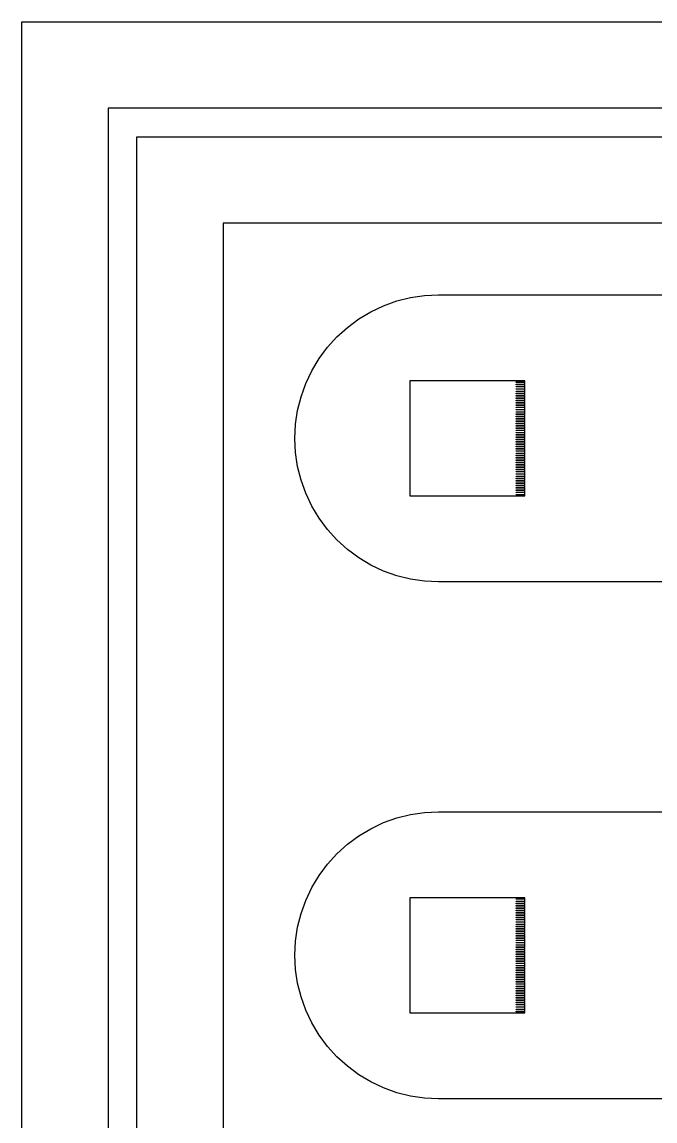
# Model space of a CAD drawing. Extents: x -16 to 132, y -40 to 113.
# Drawn here: x -2.81 to 8.46, y 56.87 to 76.44 of the extents above; entities that cross this region are included whole.
import ezdxf

# ---------------------------------------------------------------- set-up
doc = ezdxf.new("R2010")
doc.units = 0

msp = doc.modelspace()

# ---------------------------------------------------------------- linework, layer by layer
for p, q in [((-2.81215, -2.81215), (-2.81215, 76.4393)), ((-2.81215, 76.4393), (113.253, 76.4393)), ((111.719, 74.9054), (-1.27824, 74.9054)), ((-1.27824, 74.9054), (-1.27824, -1.27824)), ((-0.76694, -0.76694), (-0.76694, 74.3941)), ((-0.76694, 74.3941), (111.208, 74.3941)), ((109.674, 72.8602), (0.76694, 72.8602)), ((0.76694, 72.8602), (0.76694, 0.76694)), ((3.62338, 71.3874), (3.85959, 71.4719)), ((3.85959, 71.4719), (4.10295, 71.5329)), ((4.10295, 71.5329), (4.35112, 71.5697)), ((4.35112, 71.5697), (4.6017, 71.582)), ((4.6017, 71.582), (9.05, 71.582)), ((3.18138, 71.1511), (3.39658, 71.2801)), ((3.39658, 71.2801), (3.62338, 71.3874)), ((2.97989, 71.0017), (3.18138, 71.1511)), ((2.79398, 70.8332), (2.97989, 71.0017)), ((2.47606, 70.4458), (2.62549, 70.6473)), ((2.62549, 70.6473), (2.79398, 70.8332)), ((2.34708, 70.2306), (2.47606, 70.4458)), ((2.23981, 70.0038), (2.34708, 70.2306)), ((2.15527, 69.7676), (2.23981, 70.0038)), ((6.13559, 70.0481), (4.09039, 70.0481)), ((4.09039, 70.0481), (4.09039, 68.0029)), ((5.98221, 70.0225), (5.98221, 70.0327)), ((5.98221, 70.0327), (6.13559, 70.0327)), ((6.13559, 70.0225), (5.98221, 70.0225)), ((5.98221, 69.9816), (5.98221, 69.9918)), ((5.98221, 69.9918), (6.13559, 69.9918)), ((6.13559, 69.9816), (5.98221, 69.9816)), ((5.98221, 69.9407), (5.98221, 69.9509)), ((5.98221, 69.9509), (6.13559, 69.9509)), ((6.13559, 69.9407), (5.98221, 69.9407)), ((5.98221, 69.8998), (5.98221, 69.91)), ((5.98221, 69.91), (6.13559, 69.91)), ((6.13559, 69.8998), (5.98221, 69.8998)), ((5.98221, 69.8589), (5.98221, 69.8691)), ((5.98221, 69.8691), (6.13559, 69.8691)), ((6.13559, 69.8589), (5.98221, 69.8589)), ((6.13559, 70.0327), (6.13559, 70.0481)), ((6.13559, 69.9918), (6.13559, 70.0225)), ((6.13559, 69.9509), (6.13559, 69.9816)), ((6.13559, 69.91), (6.13559, 69.9407)), ((6.13559, 69.8691), (6.13559, 69.8998)), ((6.13559, 69.8282), (6.13559, 69.8589)), ((2.09433, 69.5242), (2.15527, 69.7676)), ((5.98221, 69.818), (5.98221, 69.8282)), ((5.98221, 69.8282), (6.13559, 69.8282)), ((6.13559, 69.818), (5.98221, 69.818)), ((5.98221, 69.7771), (5.98221, 69.7873)), ((5.98221, 69.7873), (6.13559, 69.7873)), ((6.13559, 69.7771), (5.98221, 69.7771)), ((5.98221, 69.7362), (5.98221, 69.7464)), ((5.98221, 69.7464), (6.13559, 69.7464)), ((6.13559, 69.7362), (5.98221, 69.7362)), ((5.98221, 69.6953), (5.98221, 69.7055)), ((5.98221, 69.7055), (6.13559, 69.7055)), ((6.13559, 69.6953), (5.98221, 69.6953)), ((5.98221, 69.6544), (5.98221, 69.6646)), ((5.98221, 69.6646), (6.13559, 69.6646)), ((6.13559, 69.7873), (6.13559, 69.818)), ((6.13559, 69.7464), (6.13559, 69.7771)), ((6.13559, 69.7055), (6.13559, 69.7362)), ((6.13559, 69.6646), (6.13559, 69.6953)), ((2.05751, 69.2761), (2.09433, 69.5242)), ((6.13559, 69.6544), (5.98221, 69.6544)), ((5.98221, 69.6135), (5.98221, 69.6237)), ((5.98221, 69.6237), (6.13559, 69.6237)), ((6.13559, 69.6135), (5.98221, 69.6135)), ((5.98221, 69.5726), (5.98221, 69.5828)), ((5.98221, 69.5828), (6.13559, 69.5828)), ((6.13559, 69.5726), (5.98221, 69.5726)), ((5.98221, 69.5317), (5.98221, 69.5419)), ((5.98221, 69.5419), (6.13559, 69.5419)), ((6.13559, 69.5317), (5.98221, 69.5317)), ((5.98221, 69.4908), (5.98221, 69.501)), ((5.98221, 69.501), (6.13559, 69.501)), ((6.13559, 69.4908), (5.98221, 69.4908)), ((6.13559, 69.6237), (6.13559, 69.6544)), ((6.13559, 69.5828), (6.13559, 69.6135)), ((6.13559, 69.5419), (6.13559, 69.5726)), ((6.13559, 69.501), (6.13559, 69.5317)), ((6.13559, 69.4601), (6.13559, 69.4908)), ((2.0452, 69.0255), (2.05751, 69.2761)), ((5.98221, 69.4499), (5.98221, 69.4601)), ((5.98221, 69.4601), (6.13559, 69.4601)), ((6.13559, 69.4499), (5.98221, 69.4499)), ((5.98221, 69.409), (5.98221, 69.4192)), ((5.98221, 69.4192), (6.13559, 69.4192)), ((6.13559, 69.409), (5.98221, 69.409)), ((5.98221, 69.3681), (5.98221, 69.3783)), ((5.98221, 69.3783), (6.13559, 69.3783)), ((6.13559, 69.3681), (5.98221, 69.3681)), ((5.98221, 69.3272), (5.98221, 69.3374)), ((5.98221, 69.3374), (6.13559, 69.3374)), ((6.13559, 69.3272), (5.98221, 69.3272)), ((5.98221, 69.2862), (5.98221, 69.2965)), ((5.98221, 69.2965), (6.13559, 69.2965)), ((6.13559, 69.2862), (5.98221, 69.2862)), ((6.13559, 69.4192), (6.13559, 69.4499)), ((6.13559, 69.3783), (6.13559, 69.409)), ((6.13559, 69.3374), (6.13559, 69.3681)), ((6.13559, 69.2965), (6.13559, 69.3272)), ((6.13559, 69.2556), (6.13559, 69.2862)), ((5.98221, 69.2453), (5.98221, 69.2556)), ((5.98221, 69.2556), (6.13559, 69.2556)), ((6.13559, 69.2453), (5.98221, 69.2453)), ((5.98221, 69.2044), (5.98221, 69.2147)), ((5.98221, 69.2147), (6.13559, 69.2147)), ((6.13559, 69.2044), (5.98221, 69.2044)), ((5.98221, 69.1635), (5.98221, 69.1738)), ((5.98221, 69.1738), (6.13559, 69.1738)), ((6.13559, 69.1635), (5.98221, 69.1635)), ((5.98221, 69.1226), (5.98221, 69.1329)), ((5.98221, 69.1329), (6.13559, 69.1329)), ((6.13559, 69.1226), (5.98221, 69.1226)), ((5.98221, 69.0817), (5.98221, 69.0919)), ((5.98221, 69.0919), (6.13559, 69.0919)), ((6.13559, 69.0817), (5.98221, 69.0817)), ((6.13559, 69.2147), (6.13559, 69.2453)), ((6.13559, 69.1738), (6.13559, 69.2044)), ((6.13559, 69.1329), (6.13559, 69.1635)), ((6.13559, 69.0919), (6.13559, 69.1226)), ((6.13559, 69.0511), (6.13559, 69.0817)), ((2.05751, 68.7749), (2.0452, 69.0255)), ((5.98221, 69.0408), (5.98221, 69.0511)), ((5.98221, 69.0511), (6.13559, 69.0511)), ((6.13559, 69.0408), (5.98221, 69.0408)), ((5.98221, 68.9999), (5.98221, 69.0101)), ((5.98221, 69.0101), (6.13559, 69.0101)), ((6.13559, 68.9999), (5.98221, 68.9999)), ((5.98221, 68.959), (5.98221, 68.9693)), ((5.98221, 68.9693), (6.13559, 68.9693)), ((6.13559, 68.959), (5.98221, 68.959)), ((5.98221, 68.9181), (5.98221, 68.9284)), ((5.98221, 68.9284), (6.13559, 68.9284)), ((6.13559, 68.9181), (5.98221, 68.9181)), ((5.98221, 68.8772), (5.98221, 68.8875)), ((5.98221, 68.8875), (6.13559, 68.8875)), ((6.13559, 69.0101), (6.13559, 69.0408)), ((6.13559, 68.9693), (6.13559, 68.9999)), ((6.13559, 68.9284), (6.13559, 68.959)), ((6.13559, 68.8875), (6.13559, 68.9181)), ((2.09433, 68.5267), (2.05751, 68.7749)), ((6.13559, 68.8772), (5.98221, 68.8772)), ((5.98221, 68.8363), (5.98221, 68.8465)), ((5.98221, 68.8465), (6.13559, 68.8465)), ((6.13559, 68.8363), (5.98221, 68.8363)), ((5.98221, 68.7954), (5.98221, 68.8056)), ((5.98221, 68.8056), (6.13559, 68.8056)), ((6.13559, 68.7954), (5.98221, 68.7954)), ((5.98221, 68.7545), (5.98221, 68.7647)), ((5.98221, 68.7647), (6.13559, 68.7647)), ((6.13559, 68.7545), (5.98221, 68.7545)), ((5.98221, 68.7136), (5.98221, 68.7238)), ((5.98221, 68.7238), (6.13559, 68.7238)), ((6.13559, 68.7136), (5.98221, 68.7136)), ((5.98221, 68.6727), (5.98221, 68.6829)), ((5.98221, 68.6829), (6.13559, 68.6829)), ((6.13559, 68.8465), (6.13559, 68.8772)), ((6.13559, 68.8056), (6.13559, 68.8363)), ((6.13559, 68.7647), (6.13559, 68.7954)), ((6.13559, 68.7238), (6.13559, 68.7545)), ((6.13559, 68.6829), (6.13559, 68.7136)), ((2.15527, 68.2834), (2.09433, 68.5267)), ((6.13559, 68.6727), (5.98221, 68.6727)), ((5.98221, 68.6318), (5.98221, 68.642)), ((5.98221, 68.642), (6.13559, 68.642)), ((6.13559, 68.6318), (5.98221, 68.6318)), ((5.98221, 68.5909), (5.98221, 68.6011)), ((5.98221, 68.6011), (6.13559, 68.6011)), ((6.13559, 68.5909), (5.98221, 68.5909)), ((5.98221, 68.55), (5.98221, 68.5602)), ((5.98221, 68.5602), (6.13559, 68.5602)), ((6.13559, 68.55), (5.98221, 68.55)), ((5.98221, 68.5091), (5.98221, 68.5193)), ((5.98221, 68.5193), (6.13559, 68.5193)), ((6.13559, 68.5091), (5.98221, 68.5091)), ((6.13559, 68.642), (6.13559, 68.6727)), ((6.13559, 68.6011), (6.13559, 68.6318)), ((6.13559, 68.5602), (6.13559, 68.5909)), ((6.13559, 68.5193), (6.13559, 68.55)), ((6.13559, 68.4784), (6.13559, 68.5091)), ((5.98221, 68.4682), (5.98221, 68.4784)), ((5.98221, 68.4784), (6.13559, 68.4784)), ((6.13559, 68.4682), (5.98221, 68.4682)), ((5.98221, 68.4273), (5.98221, 68.4375)), ((5.98221, 68.4375), (6.13559, 68.4375)), ((6.13559, 68.4273), (5.98221, 68.4273)), ((5.98221, 68.3864), (5.98221, 68.3966)), ((5.98221, 68.3966), (6.13559, 68.3966)), ((6.13559, 68.3864), (5.98221, 68.3864)), ((5.98221, 68.3455), (5.98221, 68.3557)), ((5.98221, 68.3557), (6.13559, 68.3557)), ((6.13559, 68.3455), (5.98221, 68.3455)), ((5.98221, 68.3046), (5.98221, 68.3148)), ((5.98221, 68.3148), (6.13559, 68.3148)), ((6.13559, 68.3046), (5.98221, 68.3046)), ((6.13559, 68.4375), (6.13559, 68.4682)), ((6.13559, 68.3966), (6.13559, 68.4273)), ((6.13559, 68.3557), (6.13559, 68.3864)), ((6.13559, 68.3148), (6.13559, 68.3455)), ((6.13559, 68.2739), (6.13559, 68.3046)), ((2.23981, 68.0472), (2.15527, 68.2834)), ((5.98221, 68.2637), (5.98221, 68.2739)), ((5.98221, 68.2739), (6.13559, 68.2739)), ((6.13559, 68.2637), (5.98221, 68.2637)), ((5.98221, 68.2228), (5.98221, 68.233)), ((5.98221, 68.233), (6.13559, 68.233)), ((6.13559, 68.2228), (5.98221, 68.2228)), ((5.98221, 68.1819), (5.98221, 68.1921)), ((5.98221, 68.1921), (6.13559, 68.1921)), ((6.13559, 68.1819), (5.98221, 68.1819)), ((5.98221, 68.141), (5.98221, 68.1512)), ((5.98221, 68.1512), (6.13559, 68.1512)), ((6.13559, 68.141), (5.98221, 68.141)), ((5.98221, 68.1), (5.98221, 68.1103)), ((5.98221, 68.1103), (6.13559, 68.1103)), ((6.13559, 68.1), (5.98221, 68.1)), ((6.13559, 68.233), (6.13559, 68.2637)), ((6.13559, 68.1921), (6.13559, 68.2228)), ((6.13559, 68.1512), (6.13559, 68.1819)), ((6.13559, 68.1103), (6.13559, 68.141)), ((6.13559, 68.0694), (6.13559, 68.1)), ((2.34708, 67.8204), (2.23981, 68.0472)), ((4.09039, 68.0029), (6.13559, 68.0029)), ((5.98221, 68.0591), (5.98221, 68.0694)), ((5.98221, 68.0694), (6.13559, 68.0694)), ((6.13559, 68.0591), (5.98221, 68.0591)), ((5.98221, 68.0182), (5.98221, 68.0285)), ((5.98221, 68.0285), (6.13559, 68.0285)), ((6.13559, 68.0182), (5.98221, 68.0182)), ((6.13559, 68.0285), (6.13559, 68.0591)), ((6.13559, 68.0029), (6.13559, 68.0182)), ((2.47606, 67.6052), (2.34708, 67.8204)), ((2.62549, 67.4037), (2.47606, 67.6052)), ((2.79398, 67.2178), (2.62549, 67.4037)), ((2.97989, 67.0493), (2.79398, 67.2178)), ((3.18138, 66.8999), (2.97989, 67.0493)), ((3.39658, 66.7709), (3.18138, 66.8999)), ((3.62338, 66.6636), (3.39658, 66.7709)), ((3.85959, 66.5791), (3.62338, 66.6636)), ((4.10295, 66.5181), (3.85959, 66.5791)), ((4.35112, 66.4813), (4.10295, 66.5181)), ((4.6017, 66.469), (4.35112, 66.4813)), ((9.05, 66.469), (4.6017, 66.469)), ((3.62338, 62.184), (3.85959, 62.2685)), ((3.85959, 62.2685), (4.10295, 62.3295)), ((4.10295, 62.3295), (4.35112, 62.3663)), ((4.35112, 62.3663), (4.6017, 62.3786)), ((4.6017, 62.3786), (9.05, 62.3786)), ((3.18138, 61.9477), (3.39658, 62.0767)), ((3.39658, 62.0767), (3.62338, 62.184)), ((2.97989, 61.7983), (3.18138, 61.9477)), ((2.79398, 61.6298), (2.97989, 61.7983)), ((2.47606, 61.2424), (2.62549, 61.4439)), ((2.62549, 61.4439), (2.79398, 61.6298)), ((2.34708, 61.0272), (2.47606, 61.2424)), ((2.23981, 60.8004), (2.34708, 61.0272)), ((2.15527, 60.5642), (2.23981, 60.8004)), ((6.13559, 60.8447), (4.09039, 60.8447)), ((4.09039, 60.8447), (4.09039, 58.7995)), ((5.98221, 60.8191), (5.98221, 60.8293)), ((5.98221, 60.8293), (6.13559, 60.8293)), ((6.13559, 60.8191), (5.98221, 60.8191)), ((5.98221, 60.7782), (5.98221, 60.7884)), ((5.98221, 60.7884), (6.13559, 60.7884)), ((6.13559, 60.7782), (5.98221, 60.7782)), ((5.98221, 60.7373), (5.98221, 60.7475)), ((5.98221, 60.7475), (6.13559, 60.7475)), ((6.13559, 60.7373), (5.98221, 60.7373)), ((5.98221, 60.6964), (5.98221, 60.7066)), ((5.98221, 60.7066), (6.13559, 60.7066)), ((6.13559, 60.6964), (5.98221, 60.6964)), ((5.98221, 60.6555), (5.98221, 60.6657)), ((5.98221, 60.6657), (6.13559, 60.6657)), ((6.13559, 60.8293), (6.13559, 60.8447)), ((6.13559, 60.7884), (6.13559, 60.8191)), ((6.13559, 60.7475), (6.13559, 60.7782)), ((6.13559, 60.7066), (6.13559, 60.7373)), ((6.13559, 60.6657), (6.13559, 60.6964)), ((2.09433, 60.3208), (2.15527, 60.5642)), ((6.13559, 60.6555), (5.98221, 60.6555)), ((5.98221, 60.6146), (5.98221, 60.6248)), ((5.98221, 60.6248), (6.13559, 60.6248)), ((6.13559, 60.6146), (5.98221, 60.6146)), ((5.98221, 60.5737), (5.98221, 60.5839)), ((5.98221, 60.5839), (6.13559, 60.5839)), ((6.13559, 60.5737), (5.98221, 60.5737)), ((5.98221, 60.5328), (5.98221, 60.543)), ((5.98221, 60.543), (6.13559, 60.543)), ((6.13559, 60.5328), (5.98221, 60.5328)), ((5.98221, 60.4919), (5.98221, 60.5021)), ((5.98221, 60.5021), (6.13559, 60.5021)), ((6.13559, 60.4919), (5.98221, 60.4919)), ((6.13559, 60.6248), (6.13559, 60.6555)), ((6.13559, 60.5839), (6.13559, 60.6146)), ((6.13559, 60.543), (6.13559, 60.5737)), ((6.13559, 60.5021), (6.13559, 60.5328)), ((6.13559, 60.4612), (6.13559, 60.4919)), ((2.05751, 60.0727), (2.09433, 60.3208)), ((5.98221, 60.451), (5.98221, 60.4612)), ((5.98221, 60.4612), (6.13559, 60.4612)), ((6.13559, 60.451), (5.98221, 60.451)), ((5.98221, 60.4101), (5.98221, 60.4203)), ((5.98221, 60.4203), (6.13559, 60.4203)), ((6.13559, 60.4101), (5.98221, 60.4101)), ((5.98221, 60.3692), (5.98221, 60.3794)), ((5.98221, 60.3794), (6.13559, 60.3794)), ((6.13559, 60.3692), (5.98221, 60.3692)), ((5.98221, 60.3283), (5.98221, 60.3385)), ((5.98221, 60.3385), (6.13559, 60.3385)), ((6.13559, 60.3283), (5.98221, 60.3283)), ((5.98221, 60.2874), (5.98221, 60.2976)), ((5.98221, 60.2976), (6.13559, 60.2976)), ((6.13559, 60.2874), (5.98221, 60.2874)), ((6.13559, 60.4203), (6.13559, 60.451)), ((6.13559, 60.3794), (6.13559, 60.4101)), ((6.13559, 60.3385), (6.13559, 60.3692)), ((6.13559, 60.2976), (6.13559, 60.3283)), ((6.13559, 60.2567), (6.13559, 60.2874)), ((5.98221, 60.2465), (5.98221, 60.2567)), ((5.98221, 60.2567), (6.13559, 60.2567)), ((6.13559, 60.2465), (5.98221, 60.2465)), ((5.98221, 60.2056), (5.98221, 60.2158)), ((5.98221, 60.2158), (6.13559, 60.2158)), ((6.13559, 60.2056), (5.98221, 60.2056)), ((5.98221, 60.1647), (5.98221, 60.1749)), ((5.98221, 60.1749), (6.13559, 60.1749)), ((6.13559, 60.1647), (5.98221, 60.1647)), ((5.98221, 60.1238), (5.98221, 60.134)), ((5.98221, 60.134), (6.13559, 60.134)), ((6.13559, 60.1238), (5.98221, 60.1238)), ((5.98221, 60.0828), (5.98221, 60.0931)), ((5.98221, 60.0931), (6.13559, 60.0931)), ((6.13559, 60.0828), (5.98221, 60.0828)), ((6.13559, 60.2158), (6.13559, 60.2465)), ((6.13559, 60.1749), (6.13559, 60.2056)), ((6.13559, 60.134), (6.13559, 60.1647)), ((6.13559, 60.0931), (6.13559, 60.1238)), ((6.13559, 60.0522), (6.13559, 60.0828)), ((2.0452, 59.8221), (2.05751, 60.0727)), ((5.98221, 60.0419), (5.98221, 60.0522)), ((5.98221, 60.0522), (6.13559, 60.0522)), ((6.13559, 60.0419), (5.98221, 60.0419)), ((5.98221, 60.001), (5.98221, 60.0113)), ((5.98221, 60.0113), (6.13559, 60.0113)), ((6.13559, 60.001), (5.98221, 60.001)), ((5.98221, 59.9601), (5.98221, 59.9704)), ((5.98221, 59.9704), (6.13559, 59.9704)), ((6.13559, 59.9601), (5.98221, 59.9601)), ((5.98221, 59.9192), (5.98221, 59.9295)), ((5.98221, 59.9295), (6.13559, 59.9295)), ((6.13559, 59.9192), (5.98221, 59.9192)), ((5.98221, 59.8783), (5.98221, 59.8885)), ((5.98221, 59.8885), (6.13559, 59.8885)), ((6.13559, 59.8783), (5.98221, 59.8783)), ((6.13559, 60.0113), (6.13559, 60.0419)), ((6.13559, 59.9704), (6.13559, 60.001)), ((6.13559, 59.9295), (6.13559, 59.9601)), ((6.13559, 59.8885), (6.13559, 59.9192)), ((6.13559, 59.8477), (6.13559, 59.8783)), ((2.05751, 59.5715), (2.0452, 59.8221)), ((5.98221, 59.8374), (5.98221, 59.8477)), ((5.98221, 59.8477), (6.13559, 59.8477)), ((6.13559, 59.8374), (5.98221, 59.8374)), ((5.98221, 59.7965), (5.98221, 59.8067)), ((5.98221, 59.8067), (6.13559, 59.8067)), ((6.13559, 59.7965), (5.98221, 59.7965)), ((5.98221, 59.7556), (5.98221, 59.7659)), ((5.98221, 59.7659), (6.13559, 59.7659)), ((6.13559, 59.7556), (5.98221, 59.7556)), ((5.98221, 59.7147), (5.98221, 59.725)), ((5.98221, 59.725), (6.13559, 59.725)), ((6.13559, 59.7147), (5.98221, 59.7147)), ((5.98221, 59.6738), (5.98221, 59.6841)), ((5.98221, 59.6841), (6.13559, 59.6841)), ((6.13559, 59.8067), (6.13559, 59.8374)), ((6.13559, 59.7659), (6.13559, 59.7965)), ((6.13559, 59.725), (6.13559, 59.7556)), ((6.13559, 59.6841), (6.13559, 59.7147)), ((2.09433, 59.3233), (2.05751, 59.5715)), ((6.13559, 59.6738), (5.98221, 59.6738)), ((5.98221, 59.6329), (5.98221, 59.6431)), ((5.98221, 59.6431), (6.13559, 59.6431)), ((6.13559, 59.6329), (5.98221, 59.6329)), ((5.98221, 59.592), (5.98221, 59.6022)), ((5.98221, 59.6022), (6.13559, 59.6022)), ((6.13559, 59.592), (5.98221, 59.592)), ((5.98221, 59.5511), (5.98221, 59.5613)), ((5.98221, 59.5613), (6.13559, 59.5613)), ((6.13559, 59.5511), (5.98221, 59.5511)), ((5.98221, 59.5102), (5.98221, 59.5204)), ((5.98221, 59.5204), (6.13559, 59.5204)), ((6.13559, 59.5102), (5.98221, 59.5102)), ((6.13559, 59.6431), (6.13559, 59.6738)), ((6.13559, 59.6022), (6.13559, 59.6329)), ((6.13559, 59.5613), (6.13559, 59.592)), ((6.13559, 59.5204), (6.13559, 59.5511)), ((6.13559, 59.4795), (6.13559, 59.5102)), ((2.15527, 59.08), (2.09433, 59.3233)), ((5.98221, 59.4693), (5.98221, 59.4795)), ((5.98221, 59.4795), (6.13559, 59.4795)), ((6.13559, 59.4693), (5.98221, 59.4693)), ((5.98221, 59.4284), (5.98221, 59.4386)), ((5.98221, 59.4386), (6.13559, 59.4386)), ((6.13559, 59.4284), (5.98221, 59.4284)), ((5.98221, 59.3875), (5.98221, 59.3977)), ((5.98221, 59.3977), (6.13559, 59.3977)), ((6.13559, 59.3875), (5.98221, 59.3875)), ((5.98221, 59.3466), (5.98221, 59.3568)), ((5.98221, 59.3568), (6.13559, 59.3568)), ((6.13559, 59.3466), (5.98221, 59.3466)), ((5.98221, 59.3057), (5.98221, 59.3159)), ((5.98221, 59.3159), (6.13559, 59.3159)), ((6.13559, 59.3057), (5.98221, 59.3057)), ((6.13559, 59.4386), (6.13559, 59.4693)), ((6.13559, 59.3977), (6.13559, 59.4284)), ((6.13559, 59.3568), (6.13559, 59.3875)), ((6.13559, 59.3159), (6.13559, 59.3466)), ((6.13559, 59.275), (6.13559, 59.3057)), ((5.98221, 59.2648), (5.98221, 59.275)), ((5.98221, 59.275), (6.13559, 59.275)), ((6.13559, 59.2648), (5.98221, 59.2648)), ((5.98221, 59.2239), (5.98221, 59.2341)), ((5.98221, 59.2341), (6.13559, 59.2341)), ((6.13559, 59.2239), (5.98221, 59.2239)), ((5.98221, 59.183), (5.98221, 59.1932)), ((5.98221, 59.1932), (6.13559, 59.1932)), ((6.13559, 59.183), (5.98221, 59.183)), ((5.98221, 59.1421), (5.98221, 59.1523)), ((5.98221, 59.1523), (6.13559, 59.1523)), ((6.13559, 59.1421), (5.98221, 59.1421)), ((5.98221, 59.1012), (5.98221, 59.1114)), ((5.98221, 59.1114), (6.13559, 59.1114)), ((6.13559, 59.1012), (5.98221, 59.1012)), ((6.13559, 59.2341), (6.13559, 59.2648)), ((6.13559, 59.1932), (6.13559, 59.2239)), ((6.13559, 59.1523), (6.13559, 59.183)), ((6.13559, 59.1114), (6.13559, 59.1421)), ((6.13559, 59.0705), (6.13559, 59.1012)), ((2.23981, 58.8438), (2.15527, 59.08)), ((5.98221, 59.0603), (5.98221, 59.0705)), ((5.98221, 59.0705), (6.13559, 59.0705)), ((6.13559, 59.0603), (5.98221, 59.0603)), ((5.98221, 59.0194), (5.98221, 59.0296)), ((5.98221, 59.0296), (6.13559, 59.0296)), ((6.13559, 59.0194), (5.98221, 59.0194)), ((5.98221, 58.9785), (5.98221, 58.9887)), ((5.98221, 58.9887), (6.13559, 58.9887)), ((6.13559, 58.9785), (5.98221, 58.9785)), ((5.98221, 58.9375), (5.98221, 58.9478)), ((5.98221, 58.9478), (6.13559, 58.9478)), ((6.13559, 58.9375), (5.98221, 58.9375)), ((5.98221, 58.8966), (5.98221, 58.9069)), ((5.98221, 58.9069), (6.13559, 58.9069)), ((6.13559, 59.0296), (6.13559, 59.0603)), ((6.13559, 58.9887), (6.13559, 59.0194)), ((6.13559, 58.9478), (6.13559, 58.9785)), ((6.13559, 58.9069), (6.13559, 58.9375)), ((2.34708, 58.617), (2.23981, 58.8438)), ((4.09039, 58.7995), (6.13559, 58.7995)), ((6.13559, 58.8966), (5.98221, 58.8966)), ((5.98221, 58.8557), (5.98221, 58.866)), ((5.98221, 58.866), (6.13559, 58.866)), ((6.13559, 58.8557), (5.98221, 58.8557)), ((5.98221, 58.8148), (5.98221, 58.8251)), ((5.98221, 58.8251), (6.13559, 58.8251)), ((6.13559, 58.8148), (5.98221, 58.8148)), ((6.13559, 58.866), (6.13559, 58.8966)), ((6.13559, 58.8251), (6.13559, 58.8557)), ((6.13559, 58.7995), (6.13559, 58.8148)), ((2.47606, 58.4018), (2.34708, 58.617)), ((2.62549, 58.2003), (2.47606, 58.4018)), ((2.79398, 58.0144), (2.62549, 58.2003)), ((2.97989, 57.8459), (2.79398, 58.0144)), ((3.18138, 57.6965), (2.97989, 57.8459)), ((3.39658, 57.5675), (3.18138, 57.6965)), ((3.62338, 57.4602), (3.39658, 57.5675)), ((3.85959, 57.3757), (3.62338, 57.4602)), ((4.10295, 57.3147), (3.85959, 57.3757)), ((4.35112, 57.2779), (4.10295, 57.3147)), ((4.6017, 57.2656), (4.35112, 57.2779)), ((9.05, 57.2656), (4.6017, 57.2656))]:
    msp.add_line(p, q)

doc.saveas('drawing.dxf')
